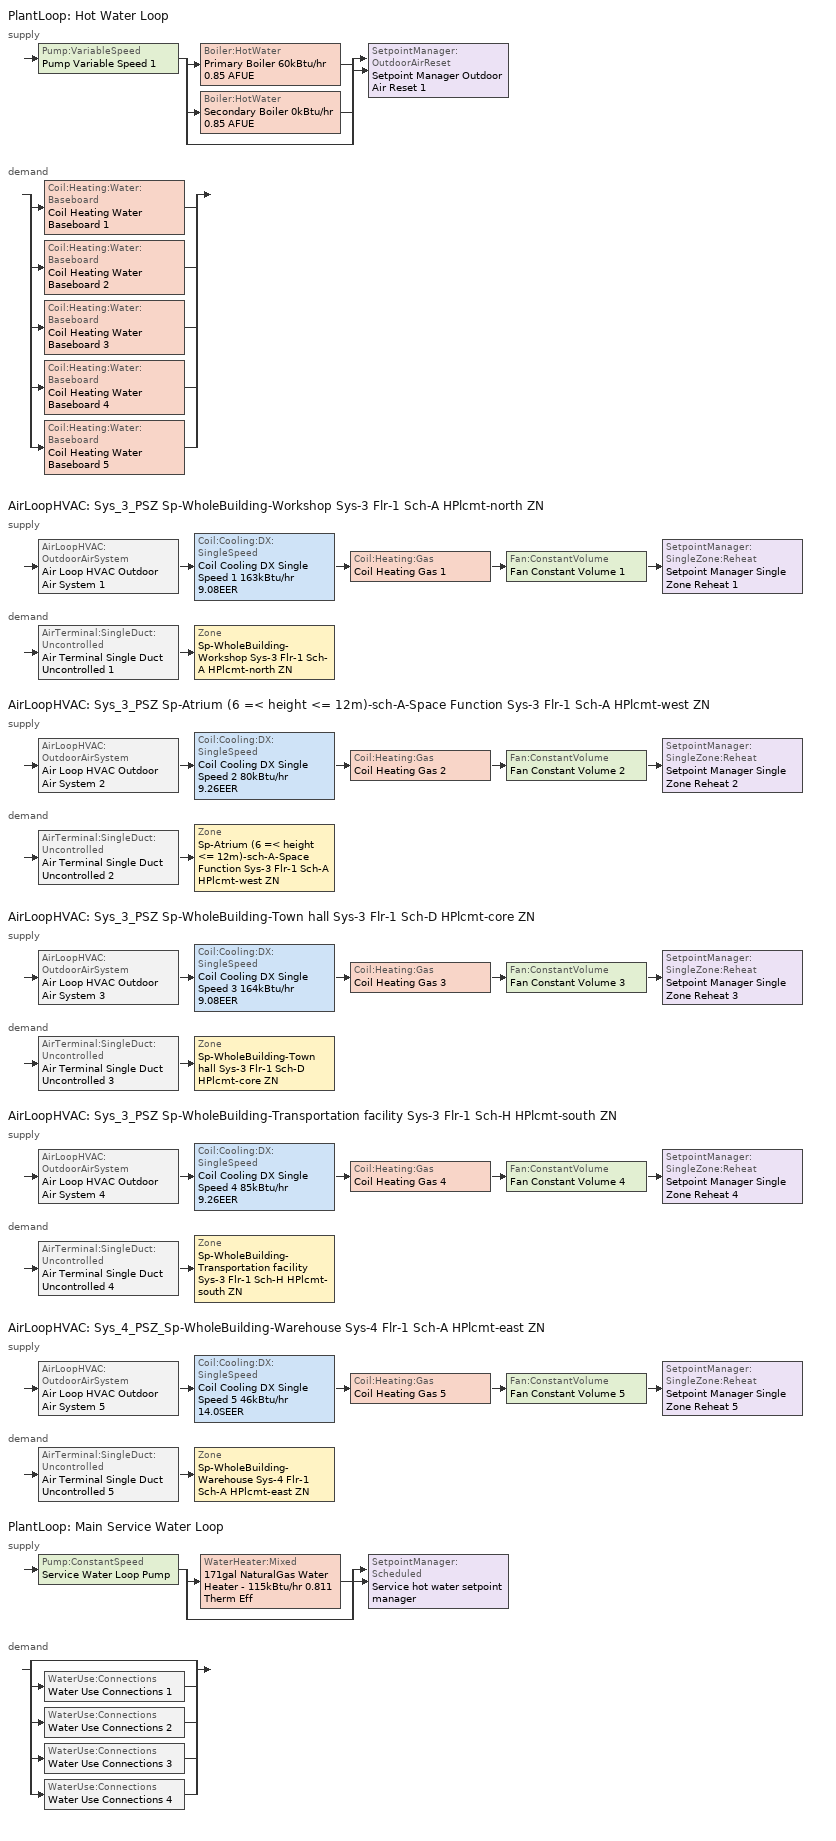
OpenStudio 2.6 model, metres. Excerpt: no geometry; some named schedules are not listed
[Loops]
PlantLoop 'Hot Water Loop'
 supply: Pump:VariableSpeed 'Pump Variable Speed 1' > split
  | Boiler:HotWater 'Primary Boiler 60kBtu/hr 0.85 AFUE'
  | Boiler:HotWater 'Secondary Boiler 0kBtu/hr 0.85 AFUE'
  | bypass
  join > SetpointManager:OutdoorAirReset 'Setpoint Manager Outdoor Air Reset 1'
 demand: split
  | Coil:Heating:Water:Baseboard 'Coil Heating Water Baseboard 1'
  | Coil:Heating:Water:Baseboard 'Coil Heating Water Baseboard 2'
  | Coil:Heating:Water:Baseboard 'Coil Heating Water Baseboard 3'
  | Coil:Heating:Water:Baseboard 'Coil Heating Water Baseboard 4'
  | Coil:Heating:Water:Baseboard 'Coil Heating Water Baseboard 5'
AirLoopHVAC 'Sys_3_PSZ Sp-WholeBuilding-Workshop Sys-3 Flr-1 Sch-A HPlcmt-north ZN'
 supply: AirLoopHVAC:OutdoorAirSystem 'Air Loop HVAC Outdoor Air System 1' > Coil:Cooling:DX:SingleSpeed 'Coil Cooling DX Single Speed 1 163kBtu/hr 9.08EER' > Coil:Heating:Gas 'Coil Heating Gas 1' > Fan:ConstantVolume 'Fan Constant Volume 1' > SetpointManager:SingleZone:Reheat 'Setpoint Manager Single Zone Reheat 1'
 demand: AirTerminal:SingleDuct:Uncontrolled 'Air Terminal Single Duct Uncontrolled 1' > Zone 'Sp-WholeBuilding-Workshop Sys-3 Flr-1 Sch-A HPlcmt-north ZN'
AirLoopHVAC 'Sys_3_PSZ Sp-Atrium (6 =< height <= 12m)-sch-A-Space Function Sys-3 Flr-1 Sch-A HPlcmt-west ZN'
 supply: AirLoopHVAC:OutdoorAirSystem 'Air Loop HVAC Outdoor Air System 2' > Coil:Cooling:DX:SingleSpeed 'Coil Cooling DX Single Speed 2 80kBtu/hr 9.26EER' > Coil:Heating:Gas 'Coil Heating Gas 2' > Fan:ConstantVolume 'Fan Constant Volume 2' > SetpointManager:SingleZone:Reheat 'Setpoint Manager Single Zone Reheat 2'
 demand: AirTerminal:SingleDuct:Uncontrolled 'Air Terminal Single Duct Uncontrolled 2' > Zone 'Sp-Atrium (6 =< height <= 12m)-sch-A-Space Function Sys-3 Flr-1 Sch-A HPlcmt-west ZN'
AirLoopHVAC 'Sys_3_PSZ Sp-WholeBuilding-Town hall Sys-3 Flr-1 Sch-D HPlcmt-core ZN'
 supply: AirLoopHVAC:OutdoorAirSystem 'Air Loop HVAC Outdoor Air System 3' > Coil:Cooling:DX:SingleSpeed 'Coil Cooling DX Single Speed 3 164kBtu/hr 9.08EER' > Coil:Heating:Gas 'Coil Heating Gas 3' > Fan:ConstantVolume 'Fan Constant Volume 3' > SetpointManager:SingleZone:Reheat 'Setpoint Manager Single Zone Reheat 3'
 demand: AirTerminal:SingleDuct:Uncontrolled 'Air Terminal Single Duct Uncontrolled 3' > Zone 'Sp-WholeBuilding-Town hall Sys-3 Flr-1 Sch-D HPlcmt-core ZN'
AirLoopHVAC 'Sys_3_PSZ Sp-WholeBuilding-Transportation facility Sys-3 Flr-1 Sch-H HPlcmt-south ZN'
 supply: AirLoopHVAC:OutdoorAirSystem 'Air Loop HVAC Outdoor Air System 4' > Coil:Cooling:DX:SingleSpeed 'Coil Cooling DX Single Speed 4 85kBtu/hr 9.26EER' > Coil:Heating:Gas 'Coil Heating Gas 4' > Fan:ConstantVolume 'Fan Constant Volume 4' > SetpointManager:SingleZone:Reheat 'Setpoint Manager Single Zone Reheat 4'
 demand: AirTerminal:SingleDuct:Uncontrolled 'Air Terminal Single Duct Uncontrolled 4' > Zone 'Sp-WholeBuilding-Transportation facility Sys-3 Flr-1 Sch-H HPlcmt-south ZN'
AirLoopHVAC 'Sys_4_PSZ_Sp-WholeBuilding-Warehouse Sys-4 Flr-1 Sch-A HPlcmt-east ZN'
 supply: AirLoopHVAC:OutdoorAirSystem 'Air Loop HVAC Outdoor Air System 5' > Coil:Cooling:DX:SingleSpeed 'Coil Cooling DX Single Speed 5 46kBtu/hr 14.0SEER' > Coil:Heating:Gas 'Coil Heating Gas 5' > Fan:ConstantVolume 'Fan Constant Volume 5' > SetpointManager:SingleZone:Reheat 'Setpoint Manager Single Zone Reheat 5'
 demand: AirTerminal:SingleDuct:Uncontrolled 'Air Terminal Single Duct Uncontrolled 5' > Zone 'Sp-WholeBuilding-Warehouse Sys-4 Flr-1 Sch-A HPlcmt-east ZN'
PlantLoop 'Main Service Water Loop'
 supply: Pump:ConstantSpeed 'Service Water Loop Pump' > split
  | WaterHeater:Mixed '171gal NaturalGas Water Heater - 115kBtu/hr 0.811 Therm Eff'
  | bypass
  join > SetpointManager:Scheduled 'Service hot water setpoint manager'
 demand: split
  | bypass
  | WaterUse:Connections 'Water Use Connections 1'
  | WaterUse:Connections 'Water Use Connections 2'
  | WaterUse:Connections 'Water Use Connections 3'
  | WaterUse:Connections 'Water Use Connections 4'
[Sizing:Zone] Zone Cooling Design Supply Air Temperature Input Method=SupplyAirTemperature; Zone Cooling Design Supply Air Temperature {C}=13; Zone Cooling Design Supply Air Temperature Difference {deltaC}=11.11; Zone Heating Design Supply Air Temperature Input Method=SupplyAirTemperature; Zone Heating Design Supply Air Temperature {C}=43; Zone Heating Design Supply Air Temperature Difference {deltaC}=11.11; Zone Cooling Design Supply Air Humidity Ratio {kg-H2O/kg-air}=0.0085; Zone Heating Design Supply Air Humidity Ratio {kg-H2O/kg-air}=0.008; Zone Heating Sizing Factor=1.3; Zone Cooling Sizing Factor=1.1; Cooling Design Air Flow Method=DesignDay; Heating Design Air Flow Method=DesignDay; Account for Dedicated Outdoor Air System=No; Dedicated Outdoor Air System Control Strategy=NeutralSupplyAir; Dedicated Outdoor Air Low Setpoint Temperature for Design {C}=autosize; Dedicated Outdoor Air High Setpoint Temperature for Design {C}=autosize
Sp-WholeBuilding-Workshop Sys-3 Flr-1 Sch-A HPlcmt-north ZN; Sp-Atrium (6 =< height <= 12m)-sch-A-Space Function Sys-3 Flr-1 Sch-A HPlcmt-west ZN; Sp-WholeBuilding-Town hall Sys-3 Flr-1 Sch-D HPlcmt-core ZN; Sp-WholeBuilding-Transportation facility Sys-3 Flr-1 Sch-H HPlcmt-south ZN; Sp-WholeBuilding-Warehouse Sys-4 Flr-1 Sch-A HPlcmt-east ZN
[Zone equipment]
Sp-WholeBuilding-Workshop Sys-3 Flr-1 Sch-A HPlcmt-north ZN: Air Terminal Single Duct Uncontrolled 1, Zone HVAC Baseboard Convective Water 1
Sp-Atrium (6 =< height <= 12m)-sch-A-Space Function Sys-3 Flr-1 Sch-A HPlcmt-west ZN: Air Terminal Single Duct Uncontrolled 2, Zone HVAC Baseboard Convective Water 2
Sp-WholeBuilding-Town hall Sys-3 Flr-1 Sch-D HPlcmt-core ZN: Air Terminal Single Duct Uncontrolled 3, Zone HVAC Baseboard Convective Water 3
Sp-WholeBuilding-Transportation facility Sys-3 Flr-1 Sch-H HPlcmt-south ZN: Air Terminal Single Duct Uncontrolled 4, Zone HVAC Baseboard Convective Water 4
Sp-WholeBuilding-Warehouse Sys-4 Flr-1 Sch-A HPlcmt-east ZN: Air Terminal Single Duct Uncontrolled 5, Zone HVAC Baseboard Convective Water 5
[PlantLoop] Glycol Concentration=0; Plant Loop Volume {m3}=Autocalculate; Load Distribution Scheme=Optimal
Name | Fluid Type | Maximum Loop Temperature {C} | Minimum Loop Temperature {C}
Hot Water Loop | Water
Main Service Water Loop |  | 60 | 10
[Sizing:Plant] Loop Type=Heating; Sizing Option=NonCoincident; Zone Timesteps in Averaging Window=1; Coincident Sizing Factor Mode=None
Name | Design Loop Exit Temperature {C} | Loop Design Temperature Difference {deltaC}
Hot Water Loop | 82 | 16
Main Service Water Loop | 60 | 5
[Pump:VariableSpeed]
Pump Variable Speed 1: Motor Efficiency=0.7; Pump Control Type=Intermittent; Skin Loss Radiative Fraction=0.5; Design Power Sizing Method=PowerPerFlowPerPressure; Design Electric Power per Unit Flow Rate {W/(m3/s)}=348701.1; Design Shaft Power per Unit Flow Rate per Unit Head {W-s/m3-Pa}=1.17463; Design Minimum Flow Rate Fraction=0
[Boiler:HotWater] Fuel Type=NaturalGas; Nominal Thermal Efficiency=0.85; Normalized Boiler Efficiency Curve=BOILER-EFFFPLR-NECB2011; Water Outlet Upper Temperature Limit {C}=99; Boiler Flow Mode=ConstantFlow; Parasitic Electric Load {W}=0; Sizing Factor=1
Name | Nominal Capacity {W}
Primary Boiler 60kBtu/hr 0.85 AFUE | 17477.5
Secondary Boiler 0kBtu/hr 0.85 AFUE | 0.001
[SetpointManager:OutdoorAirReset]
Setpoint Manager Outdoor Air Reset 1: Control Variable=Temperature; Setpoint at Outdoor Low Temperature {C}=82; Outdoor Low Temperature {C}=-16; Setpoint at Outdoor High Temperature {C}=60; Outdoor High Temperature {C}=0
[AirLoopHVAC] Design Supply Air Flow Rate {m3/s}=AutoSize
Name | Availability Schedule
Sys_3_PSZ Sp-WholeBuilding-Workshop Sys-3 Flr-1 Sch-A HPlcmt-north ZN | Sys_3_PSZ Sp-WholeBuilding-Workshop Sys-3 Flr-1 Sch-A HPlcmt-north ZN Occ Sch
Sys_3_PSZ Sp-Atrium (6 =< height <= 12m)-sch-A-Space Function Sys-3 Flr-1 Sch-A HPlcmt-west ZN | Sys_3_PSZ Sp-Atrium (6 =< height <= 12m)-sch-A-Space Function Sys-3 Flr-1 Sch-A HPlcmt-west ZN Occ Sch
Sys_3_PSZ Sp-WholeBuilding-Town hall Sys-3 Flr-1 Sch-D HPlcmt-core ZN | Sys_3_PSZ Sp-WholeBuilding-Town hall Sys-3 Flr-1 Sch-D HPlcmt-core ZN Occ Sch
Sys_3_PSZ Sp-WholeBuilding-Transportation facility Sys-3 Flr-1 Sch-H HPlcmt-south ZN | Sys_3_PSZ Sp-WholeBuilding-Transportation facility Sys-3 Flr-1 Sch-H HPlcmt-south ZN Occ Sch
Sys_4_PSZ_Sp-WholeBuilding-Warehouse Sys-4 Flr-1 Sch-A HPlcmt-east ZN | Sys_4_PSZ_Sp-WholeBuilding-Warehouse Sys-4 Flr-1 Sch-A HPlcmt-east ZN Occ Sch
[Sizing:System] Type of Load to Size On=Sensible; Design Outdoor Air Flow Rate {m3/s}=Autosize; Minimum System Air Flow Ratio=1; Preheat Design Temperature {C}=7; Preheat Design Humidity Ratio {kg-H2O/kg-Air}=0.008; Precool Design Temperature {C}=13; Precool Design Humidity Ratio {kg-H2O/kg-Air}=0.008; Central Cooling Design Supply Air Temperature {C}=13; Central Heating Design Supply Air Temperature {C}=43; Sizing Option=NonCoincident; 100% Outdoor Air in Cooling=No; 100% Outdoor Air in Heating=No; Central Cooling Design Supply Air Humidity Ratio {kg-H2O/kg-Air}=0.0085; Central Heating Design Supply Air Humidity Ratio {kg-H2O/kg-Air}=0.008; Cooling Design Air Flow Method=DesignDay; Cooling Design Air Flow Rate {m3/s}=0; Heating Design Air Flow Method=DesignDay; Heating Design Air Flow Rate {m3/s}=0; System Outdoor Air Method=ZoneSum; Zone Maximum Outdoor Air Fraction=1; Cooling Supply Air Flow Rate Per Floor Area {m3/s-m2}=0.00996765; Cooling Fraction of Autosized Cooling Supply Air Flow Rate=1; Cooling Supply Air Flow Rate Per Unit Cooling Capacity {m3/s-W}=3.94755e-05; Heating Supply Air Flow Rate Per Floor Area {m3/s-m2}=0.00996765; Heating Fraction of Autosized Heating Supply Air Flow Rate=1; Heating Fraction of Autosized Cooling Supply Air Flow Rate=1; Heating Supply Air Flow Rate Per Unit Heating Capacity {m3/s-W}=3.15882e-05; Cooling Design Capacity Method=CoolingDesignCapacity; Cooling Design Capacity {W}=autosize; Cooling Design Capacity Per Floor Area {W/m2}=234.7; Fraction of Autosized Cooling Design Capacity=1; Heating Design Capacity Method=HeatingDesignCapacity; Heating Design Capacity {W}=autosize; Heating Design Capacity Per Floor Area {W/m2}=157; Fraction of Autosized Heating Design Capacity=1; Central Cooling Capacity Control Method=OnOff
Sys_3_PSZ Sp-WholeBuilding-Workshop Sys-3 Flr-1 Sch-A HPlcmt-north ZN; Sys_3_PSZ Sp-Atrium (6 =< height <= 12m)-sch-A-Space Function Sys-3 Flr-1 Sch-A HPlcmt-west ZN; Sys_3_PSZ Sp-WholeBuilding-Town hall Sys-3 Flr-1 Sch-D HPlcmt-core ZN; Sys_3_PSZ Sp-WholeBuilding-Transportation facility Sys-3 Flr-1 Sch-H HPlcmt-south ZN; Sys_4_PSZ_Sp-WholeBuilding-Warehouse Sys-4 Flr-1 Sch-A HPlcmt-east ZN
[Fan:ConstantVolume] Availability Schedule=Always On Discrete; Fan Efficiency=0.39975; Pressure Rise {Pa}=640; Maximum Flow Rate {m3/s}=AutoSize; Motor Efficiency=0.615
Fan Constant Volume 1; Fan Constant Volume 2; Fan Constant Volume 3; Fan Constant Volume 4; Fan Constant Volume 5
[Coil:Heating:Gas] Availability Schedule=Always On Discrete; Nominal Capacity {W}=AutoSize; Parasitic Electric Load {W}=0; Part Load Fraction Correlation Curve=FURNACE-EFFPLR-NECB2011; Parasitic Gas Load {W}=0
Name | Gas Burner Efficiency
Coil Heating Gas 1; Coil Heating Gas 2; Coil Heating Gas 3; Coil Heating Gas 4 | 0.81
Coil Heating Gas 5 | 0.924
[Coil:Cooling:DX:SingleSpeed] Availability Schedule=Always On Discrete; Rated Total Cooling Capacity {W}=autosize; Rated Sensible Heat Ratio=autosize; Rated Air Flow Rate {m3/s}=autosize; Rated Evaporator Fan Power Per Volume Flow Rate {W/(m3/s)}=773.3; Total Cooling Capacity Function of Temperature Curve=DXCOOL-NECB2011-REF-CAPFT; Total Cooling Capacity Function of Flow Fraction Curve=DXCOOL-NECB2011-REF-CAPFFLOW; Energy Input Ratio Function of Temperature Curve=DXCOOL-NECB2011-REF-COOLEIRFT; Energy Input Ratio Function of Flow Fraction Curve=DXCOOL-NECB2011-REF-COOLEIRFFLOW; Part Load Fraction Correlation Curve=DXCOOL-NECB2011-REF-COOLPLFFPLR; Condenser Type=AirCooled; Evaporative Condenser Effectiveness=0; Evaporative Condenser Air Flow Rate {m3/s}=Autosize; Evaporative Condenser Pump Rated Power Consumption {W}=Autosize; Crankcase Heater Capacity {W}=0; Maximum Outdoor Dry-Bulb Temperature for Crankcase Heater Operation {C}=0; Basin Heater Capacity {W/K}=0; Basin Heater Setpoint Temperature {C}=10
Name | Rated COP {W/W}
Coil Cooling DX Single Speed 1 163kBtu/hr 9.08EER | 3.18508
Coil Cooling DX Single Speed 2 80kBtu/hr 9.26EER | 3.18782
Coil Cooling DX Single Speed 3 164kBtu/hr 9.08EER | 3.1859
Coil Cooling DX Single Speed 4 85kBtu/hr 9.26EER | 3.1919
Coil Cooling DX Single Speed 5 46kBtu/hr 14.0SEER | 3.8248
[Controller:OutdoorAir] Minimum Outdoor Air Flow Rate {m3/s}=autosize; Maximum Outdoor Air Flow Rate {m3/s}=Autosize; Economizer Control Action Type=ModulateFlow; Lockout Type=NoLockout; Minimum Limit Type=FixedMinimum; High Humidity Control=No; Heat Recovery Bypass Control Type=BypassWhenWithinEconomizerLimits
Name | Economizer Control Type | Minimum Outdoor Air Schedule | Controller Mechanical Ventilation | Economizer Maximum Limit Dry-Bulb Temperature {C} | Economizer Maximum Limit Enthalpy {J/kg} | Economizer Minimum Limit Dry-Bulb Temperature {C}
Controller Outdoor Air 1 | DifferentialEnthalpy | Sys_3_PSZ Sp-WholeBuilding-Workshop Sys-3 Flr-1 Sch-A HPlcmt-north ZN Occ Sch | Controller Mechanical Ventilation 1
Controller Outdoor Air 2 | DifferentialEnthalpy | Sys_3_PSZ Sp-Atrium (6 =< height <= 12m)-sch-A-Space Function Sys-3 Flr-1 Sch-A HPlcmt-west ZN Occ Sch | Controller Mechanical Ventilation 2
Controller Outdoor Air 3 | DifferentialEnthalpy | Sys_3_PSZ Sp-WholeBuilding-Town hall Sys-3 Flr-1 Sch-D HPlcmt-core ZN Occ Sch | Controller Mechanical Ventilation 3
Controller Outdoor Air 4 | DifferentialEnthalpy | Sys_3_PSZ Sp-WholeBuilding-Transportation facility Sys-3 Flr-1 Sch-H HPlcmt-south ZN Occ Sch | Controller Mechanical Ventilation 4
Controller Outdoor Air 5 | NoEconomizer | Sys_4_PSZ_Sp-WholeBuilding-Warehouse Sys-4 Flr-1 Sch-A HPlcmt-east ZN Occ Sch | Controller Mechanical Ventilation 5 | 28 | 64000 | -100
[Controller:MechanicalVentilation] Availability Schedule=Always On Discrete; System Outdoor Air Method=ZoneSum
Controller Mechanical Ventilation 1; Controller Mechanical Ventilation 2; Controller Mechanical Ventilation 3; Controller Mechanical Ventilation 4; Controller Mechanical Ventilation 5
[AirLoopHVAC:OutdoorAirSystem]
Name | Controller
Air Loop HVAC Outdoor Air System 1 | Controller Outdoor Air 1
Air Loop HVAC Outdoor Air System 2 | Controller Outdoor Air 2
Air Loop HVAC Outdoor Air System 3 | Controller Outdoor Air 3
Air Loop HVAC Outdoor Air System 4 | Controller Outdoor Air 4
Air Loop HVAC Outdoor Air System 5 | Controller Outdoor Air 5
[SetpointManager:SingleZone:Reheat] Minimum Supply Air Temperature {C}=13; Maximum Supply Air Temperature {C}=43
Name | Control Zone
Setpoint Manager Single Zone Reheat 1 | Sp-WholeBuilding-Workshop Sys-3 Flr-1 Sch-A HPlcmt-north ZN
Setpoint Manager Single Zone Reheat 2 | Sp-Atrium (6 =< height <= 12m)-sch-A-Space Function Sys-3 Flr-1 Sch-A HPlcmt-west ZN
Setpoint Manager Single Zone Reheat 3 | Sp-WholeBuilding-Town hall Sys-3 Flr-1 Sch-D HPlcmt-core ZN
Setpoint Manager Single Zone Reheat 4 | Sp-WholeBuilding-Transportation facility Sys-3 Flr-1 Sch-H HPlcmt-south ZN
Setpoint Manager Single Zone Reheat 5 | Sp-WholeBuilding-Warehouse Sys-4 Flr-1 Sch-A HPlcmt-east ZN
[AirTerminal:SingleDuct:Uncontrolled] Availability Schedule=Always On Discrete; Maximum Air Flow Rate {m3/s}=AutoSize
Air Terminal Single Duct Uncontrolled 1; Air Terminal Single Duct Uncontrolled 2; Air Terminal Single Duct Uncontrolled 3; Air Terminal Single Duct Uncontrolled 4; Air Terminal Single Duct Uncontrolled 5
[Coil:Heating:Water:Baseboard] Heating Design Capacity Method=HeatingDesignCapacity; Heating Design Capacity {W}=autosize; Heating Design Capacity Per Floor Area {W/m2}=0; Fraction of Autosized Heating Design Capacity=0.8
Coil Heating Water Baseboard 1; Coil Heating Water Baseboard 2; Coil Heating Water Baseboard 3; Coil Heating Water Baseboard 4; Coil Heating Water Baseboard 5
[ZoneHVAC:Baseboard:Convective:Water] Availability Schedule=Always On Discrete
Name | Heating Coil
Zone HVAC Baseboard Convective Water 1 | Coil Heating Water Baseboard 1
Zone HVAC Baseboard Convective Water 2 | Coil Heating Water Baseboard 2
Zone HVAC Baseboard Convective Water 3 | Coil Heating Water Baseboard 3
Zone HVAC Baseboard Convective Water 4 | Coil Heating Water Baseboard 4
Zone HVAC Baseboard Convective Water 5 | Coil Heating Water Baseboard 5
[SetpointManager:Scheduled]
Service hot water setpoint manager: Control Variable=Temperature; Schedule=Service Water Loop Temp - 140F
[Pump:ConstantSpeed]
Service Water Loop Pump: Rated Flow Rate {m3/s}=autosize; Rated Pump Head {Pa}=6960.41; Rated Power Consumption {W}=autosize; Motor Efficiency=0.7; Fraction of Motor Inefficiencies to Fluid Stream=0; Pump Control Type=Intermittent; Design Power Sizing Method=PowerPerFlowPerPressure; Design Electric Power per Unit Flow Rate {W/(m3/s)}=348701.1; Design Shaft Power per Unit Flow Rate per Unit Head {W-s/m3-Pa}=1.28205
[WaterHeater:Mixed]
171gal NaturalGas Water Heater - 115kBtu/hr 0.811 Therm Eff: Tank Volume {m3}=0.646749; Setpoint Temperature Schedule=Service Water Loop Temp - 140F; Deadband Temperature Difference {deltaC}=2; Maximum Temperature Limit {C}=82.2222; Heater Control Type=Cycle; Heater Maximum Capacity {W}=33792.6; Heater Fuel Type=NaturalGas; Heater Thermal Efficiency=0.810976; Part Load Factor Curve=SWH-EFFFPLR-NECB2011; Off Cycle Parasitic Fuel Consumption Rate {W}=20; Off Cycle Parasitic Fuel Type=NaturalGas; Off Cycle Parasitic Heat Fraction to Tank=0.8; On Cycle Parasitic Fuel Type=NaturalGas; On Cycle Parasitic Heat Fraction to Tank=0; Ambient Temperature Indicator=Schedule; Ambient Temperature Schedule=Water Heater Ambient Temp Schedule - 70F; Off Cycle Loss Coefficient to Ambient Temperature {W/K}=9.5374; On Cycle Loss Coefficient to Ambient Temperature {W/K}=9.5374; Use Side Effectiveness=1; Source Side Effectiveness=1; Use Side Design Flow Rate {m3/s}=autosize; Source Side Design Flow Rate {m3/s}=autosize; Indirect Water Heating Recovery Time {hr}=1.5; Source Side Flow Control Mode=IndirectHeatPrimarySetpoint
[WaterUse:Connections]
Name | Water Use Equipment Name 1
Water Use Connections 1 | Wholebuilding-town hall Service Water Use 0.76gal/min
Water Use Connections 2 | Wholebuilding-transportation facility Service Water Use 0.68gal/min
Water Use Connections 3 | Wholebuilding-warehouse Service Water Use 0.03gal/min
Water Use Connections 4 | Wholebuilding-workshop Service Water Use 0.47gal/min
[WaterUse:Equipment:Definition]
Name | Peak Flow Rate {m3/s} | Target Temperature Schedule | Sensible Fraction Schedule | Latent Fraction Schedule
Wholebuilding-town hall Service Water Use Def 0.76gal/min | 4.78011e-05 | Schedule Ruleset 5 | Schedule Ruleset 3 | Schedule Ruleset 4
Wholebuilding-transportation facility Service Water Use Def 0.68gal/min | 4.31538e-05 | Schedule Ruleset 8 | Schedule Ruleset 6 | Schedule Ruleset 7
Wholebuilding-warehouse Service Water Use Def 0.03gal/min | 1.99171e-06 | Schedule Ruleset 11 | Schedule Ruleset 9 | Schedule Ruleset 10
Wholebuilding-workshop Service Water Use Def 0.47gal/min | 2.98757e-05 | Schedule Ruleset 14 | Schedule Ruleset 12 | Schedule Ruleset 13
[WaterUse:Equipment]
Name | Water Use Equipment Definition | Space | Flow Rate Fraction Schedule
Wholebuilding-town hall Service Water Use 0.76gal/min | Wholebuilding-town hall Service Water Use Def 0.76gal/min | WholeBuilding-Town hall | NECB-D-Service Water Heating
Wholebuilding-transportation facility Service Water Use 0.68gal/min | Wholebuilding-transportation facility Service Water Use Def 0.68gal/min | WholeBuilding-Transportation facility | NECB-H-Service Water Heating
Wholebuilding-warehouse Service Water Use 0.03gal/min | Wholebuilding-warehouse Service Water Use Def 0.03gal/min | WholeBuilding-Warehouse | NECB-A-Service Water Heating
Wholebuilding-workshop Service Water Use 0.47gal/min | Wholebuilding-workshop Service Water Use Def 0.47gal/min | WholeBuilding-Workshop | NECB-A-Service Water Heating
[Schedule:Ruleset]
Name | Default Day Schedule | Summer Design Day Schedule | Winter Design Day Schedule
Service Water Loop Temp - 140F | Service Water Loop Temp - 140F Default
Water Heater Ambient Temp Schedule - 70F | Water Heater Ambient Temp Schedule - 70F Default
Schedule Ruleset 3 | Schedule Day 5
Schedule Ruleset 4 | Schedule Day 6
Schedule Ruleset 5 | Schedule Day 7
NECB-D-Service Water Heating | NECB-D-Service Water Heating Default
Schedule Ruleset 6 | Schedule Day 8
Schedule Ruleset 7 | Schedule Day 9
Schedule Ruleset 8 | Schedule Day 10
NECB-H-Service Water Heating | NECB-H-Service Water Heating Default
Schedule Ruleset 9 | Schedule Day 11
Schedule Ruleset 10 | Schedule Day 12
Schedule Ruleset 11 | Schedule Day 13
NECB-A-Service Water Heating | NECB-A-Service Water Heating Default
Schedule Ruleset 12 | Schedule Day 14
Schedule Ruleset 13 | Schedule Day 15
Schedule Ruleset 14 | Schedule Day 16
Sys_3_PSZ Sp-Atrium (6 =< height <= 12m)-sch-A-Space Function Sys-3 Flr-1 Sch-A HPlcmt-west ZN Occ Sch | Sys_3_PSZ Sp-Atrium (6 =< height <= 12m)-sch-A-Space Function Sys-3 Flr-1 Sch-A HPlcmt-west ZN Occ Sch Default | Sys_3_PSZ Sp-Atrium (6 =< height <= 12m)-sch-A-Space Function Sys-3 Flr-1 Sch-A HPlcmt-west ZN Occ Sch Summer Design Day | Sys_3_PSZ Sp-Atrium (6 =< height <= 12m)-sch-A-Space Function Sys-3 Flr-1 Sch-A HPlcmt-west ZN Occ Sch Winter Design Day
Sys_3_PSZ Sp-WholeBuilding-Town hall Sys-3 Flr-1 Sch-D HPlcmt-core ZN Occ Sch | Sys_3_PSZ Sp-WholeBuilding-Town hall Sys-3 Flr-1 Sch-D HPlcmt-core ZN Occ Sch Default | Sys_3_PSZ Sp-WholeBuilding-Town hall Sys-3 Flr-1 Sch-D HPlcmt-core ZN Occ Sch Summer Design Day | Sys_3_PSZ Sp-WholeBuilding-Town hall Sys-3 Flr-1 Sch-D HPlcmt-core ZN Occ Sch Winter Design Day
Sys_3_PSZ Sp-WholeBuilding-Transportation facility Sys-3 Flr-1 Sch-H HPlcmt-south ZN Occ Sch | Sys_3_PSZ Sp-WholeBuilding-Transportation facility Sys-3 Flr-1 Sch-H HPlcmt-south ZN Occ Sch Default | Sys_3_PSZ Sp-WholeBuilding-Transportation facility Sys-3 Flr-1 Sch-H HPlcmt-south ZN Occ Sch Summer Design Day | Sys_3_PSZ Sp-WholeBuilding-Transportation facility Sys-3 Flr-1 Sch-H HPlcmt-south ZN Occ Sch Winter Design Day
Sys_3_PSZ Sp-WholeBuilding-Workshop Sys-3 Flr-1 Sch-A HPlcmt-north ZN Occ Sch | Sys_3_PSZ Sp-WholeBuilding-Workshop Sys-3 Flr-1 Sch-A HPlcmt-north ZN Occ Sch Default | Sys_3_PSZ Sp-WholeBuilding-Workshop Sys-3 Flr-1 Sch-A HPlcmt-north ZN Occ Sch Summer Design Day | Sys_3_PSZ Sp-WholeBuilding-Workshop Sys-3 Flr-1 Sch-A HPlcmt-north ZN Occ Sch Winter Design Day
Sys_4_PSZ_Sp-WholeBuilding-Warehouse Sys-4 Flr-1 Sch-A HPlcmt-east ZN Occ Sch | Sys_4_PSZ_Sp-WholeBuilding-Warehouse Sys-4 Flr-1 Sch-A HPlcmt-east ZN Occ Sch Default | Sys_4_PSZ_Sp-WholeBuilding-Warehouse Sys-4 Flr-1 Sch-A HPlcmt-east ZN Occ Sch Summer Design Day | Sys_4_PSZ_Sp-WholeBuilding-Warehouse Sys-4 Flr-1 Sch-A HPlcmt-east ZN Occ Sch Winter Design Day
[Schedule:Day]
Service Water Loop Temp - 140F Default; Schedule Day 7; Schedule Day 10; Schedule Day 13; Schedule Day 16: 24, 0, 60
Water Heater Ambient Temp Schedule - 70F Default: 24, 0, 21.1111
Schedule Day 5; Schedule Day 8; Schedule Day 11; Schedule Day 14: 24, 0, 0.2
Schedule Day 6; NECB-D-Service Water Heating Sat Day; NECB-D-Service Water Heating Sun|Hol Day; Schedule Day 9; Schedule Day 12; NECB-A-Service Water Heating Sat Day; NECB-A-Service Water Heating Sun|Hol Day; Schedule Day 15: 24, 0, 0.05
NECB-D-Service Water Heating Default; NECB-D-Service Water Heating Default|Wkdy Day: 8, 0, 0.05, 10, 0, 0.5, 16, 0, 0.9, 17, 0, 0.7, 18, 0, 0.3, 21, 0, 0.5, 22, 0, 0.3, 24, 0, 0.05
NECB-H-Service Water Heating Default; NECB-H-Service Water Heating Default|Wkdy Day; NECB-H-Service Water Heating Sat Day; NECB-H-Service Water Heating Sun|Hol Day: 24, 0, 0.9
NECB-A-Service Water Heating Default; NECB-A-Service Water Heating Default|Wkdy Day: 7, 0, 0.05, 8, 0, 0.1, 10, 0, 0.5, 16, 0, 0.9, 17, 0, 0.7, 18, 0, 0.5, 19, 0, 0.3, 22, 0, 0.2, 24, 0, 0.05
Sys_3_PSZ Sp-Atrium (6 =< height <= 12m)-sch-A-Space Function Sys-3 Flr-1 Sch-A HPlcmt-west ZN Occ Sch Default; Sys_3_PSZ Sp-Atrium (6 =< height <= 12m)-sch-A-Space Function Sys-3 Flr-1 Sch-A HPlcmt-west ZN Occ Sch Winter Design Day; Sys_3_PSZ Sp-Atrium (6 =< height <= 12m)-sch-A-Space Function Sys-3 Flr-1 Sch-A HPlcmt-west ZN Occ Sch Summer Design Day; Sys_3_PSZ Sp-WholeBuilding-Town hall Sys-3 Flr-1 Sch-D HPlcmt-core ZN Occ Sch Default; Sys_3_PSZ Sp-WholeBuilding-Town hall Sys-3 Flr-1 Sch-D HPlcmt-core ZN Occ Sch Winter Design Day; Sys_3_PSZ Sp-WholeBuilding-Town hall Sys-3 Flr-1 Sch-D HPlcmt-core ZN Occ Sch Summer Design Day; Sys_3_PSZ Sp-WholeBuilding-Transportation facility Sys-3 Flr-1 Sch-H HPlcmt-south ZN Occ Sch Default; Sys_3_PSZ Sp-WholeBuilding-Transportation facility Sys-3 Flr-1 Sch-H HPlcmt-south ZN Occ Sch Winter Design Day; Sys_3_PSZ Sp-WholeBuilding-Transportation facility Sys-3 Flr-1 Sch-H HPlcmt-south ZN Occ Sch Summer Design Day; Sys_3_PSZ Sp-WholeBuilding-Transportation facility Sys-3 Flr-1 Sch-H HPlcmt-south ZN Occ Sch Monday; Sys_3_PSZ Sp-WholeBuilding-Transportation facility Sys-3 Flr-1 Sch-H HPlcmt-south ZN Occ Sch Tuesday; Sys_3_PSZ Sp-WholeBuilding-Transportation facility Sys-3 Flr-1 Sch-H HPlcmt-south ZN Occ Sch Wednesday; Sys_3_PSZ Sp-WholeBuilding-Transportation facility Sys-3 Flr-1 Sch-H HPlcmt-south ZN Occ Sch Thursday; Sys_3_PSZ Sp-WholeBuilding-Transportation facility Sys-3 Flr-1 Sch-H HPlcmt-south ZN Occ Sch Friday; Sys_3_PSZ Sp-WholeBuilding-Transportation facility Sys-3 Flr-1 Sch-H HPlcmt-south ZN Occ Sch Saturday; Sys_3_PSZ Sp-WholeBuilding-Transportation facility Sys-3 Flr-1 Sch-H HPlcmt-south ZN Occ Sch Sunday; Sys_3_PSZ Sp-WholeBuilding-Workshop Sys-3 Flr-1 Sch-A HPlcmt-north ZN Occ Sch Default; Sys_3_PSZ Sp-WholeBuilding-Workshop Sys-3 Flr-1 Sch-A HPlcmt-north ZN Occ Sch Winter Design Day; Sys_3_PSZ Sp-WholeBuilding-Workshop Sys-3 Flr-1 Sch-A HPlcmt-north ZN Occ Sch Summer Design Day; Sys_4_PSZ_Sp-WholeBuilding-Warehouse Sys-4 Flr-1 Sch-A HPlcmt-east ZN Occ Sch Default; Sys_4_PSZ_Sp-WholeBuilding-Warehouse Sys-4 Flr-1 Sch-A HPlcmt-east ZN Occ Sch Winter Design Day; Sys_4_PSZ_Sp-WholeBuilding-Warehouse Sys-4 Flr-1 Sch-A HPlcmt-east ZN Occ Sch Summer Design Day: 24, 0, 1
Sys_3_PSZ Sp-Atrium (6 =< height <= 12m)-sch-A-Space Function Sys-3 Flr-1 Sch-A HPlcmt-west ZN Occ Sch Monday; Sys_3_PSZ Sp-Atrium (6 =< height <= 12m)-sch-A-Space Function Sys-3 Flr-1 Sch-A HPlcmt-west ZN Occ Sch Tuesday; Sys_3_PSZ Sp-Atrium (6 =< height <= 12m)-sch-A-Space Function Sys-3 Flr-1 Sch-A HPlcmt-west ZN Occ Sch Wednesday; Sys_3_PSZ Sp-Atrium (6 =< height <= 12m)-sch-A-Space Function Sys-3 Flr-1 Sch-A HPlcmt-west ZN Occ Sch Thursday; Sys_3_PSZ Sp-Atrium (6 =< height <= 12m)-sch-A-Space Function Sys-3 Flr-1 Sch-A HPlcmt-west ZN Occ Sch Friday; Sys_3_PSZ Sp-WholeBuilding-Workshop Sys-3 Flr-1 Sch-A HPlcmt-north ZN Occ Sch Monday; Sys_3_PSZ Sp-WholeBuilding-Workshop Sys-3 Flr-1 Sch-A HPlcmt-north ZN Occ Sch Tuesday; Sys_3_PSZ Sp-WholeBuilding-Workshop Sys-3 Flr-1 Sch-A HPlcmt-north ZN Occ Sch Wednesday; Sys_3_PSZ Sp-WholeBuilding-Workshop Sys-3 Flr-1 Sch-A HPlcmt-north ZN Occ Sch Thursday; Sys_3_PSZ Sp-WholeBuilding-Workshop Sys-3 Flr-1 Sch-A HPlcmt-north ZN Occ Sch Friday; Sys_4_PSZ_Sp-WholeBuilding-Warehouse Sys-4 Flr-1 Sch-A HPlcmt-east ZN Occ Sch Monday; Sys_4_PSZ_Sp-WholeBuilding-Warehouse Sys-4 Flr-1 Sch-A HPlcmt-east ZN Occ Sch Tuesday; Sys_4_PSZ_Sp-WholeBuilding-Warehouse Sys-4 Flr-1 Sch-A HPlcmt-east ZN Occ Sch Wednesday; Sys_4_PSZ_Sp-WholeBuilding-Warehouse Sys-4 Flr-1 Sch-A HPlcmt-east ZN Occ Sch Thursday; Sys_4_PSZ_Sp-WholeBuilding-Warehouse Sys-4 Flr-1 Sch-A HPlcmt-east ZN Occ Sch Friday: 8, 0, 0, 19, 0, 1, 24, 0, 0
Sys_3_PSZ Sp-Atrium (6 =< height <= 12m)-sch-A-Space Function Sys-3 Flr-1 Sch-A HPlcmt-west ZN Occ Sch Saturday; Sys_3_PSZ Sp-Atrium (6 =< height <= 12m)-sch-A-Space Function Sys-3 Flr-1 Sch-A HPlcmt-west ZN Occ Sch Sunday; Sys_3_PSZ Sp-WholeBuilding-Town hall Sys-3 Flr-1 Sch-D HPlcmt-core ZN Occ Sch Saturday; Sys_3_PSZ Sp-WholeBuilding-Town hall Sys-3 Flr-1 Sch-D HPlcmt-core ZN Occ Sch Sunday; Sys_3_PSZ Sp-WholeBuilding-Workshop Sys-3 Flr-1 Sch-A HPlcmt-north ZN Occ Sch Saturday; Sys_3_PSZ Sp-WholeBuilding-Workshop Sys-3 Flr-1 Sch-A HPlcmt-north ZN Occ Sch Sunday; Sys_4_PSZ_Sp-WholeBuilding-Warehouse Sys-4 Flr-1 Sch-A HPlcmt-east ZN Occ Sch Saturday; Sys_4_PSZ_Sp-WholeBuilding-Warehouse Sys-4 Flr-1 Sch-A HPlcmt-east ZN Occ Sch Sunday: 24, 0, 0
Sys_3_PSZ Sp-WholeBuilding-Town hall Sys-3 Flr-1 Sch-D HPlcmt-core ZN Occ Sch Monday; Sys_3_PSZ Sp-WholeBuilding-Town hall Sys-3 Flr-1 Sch-D HPlcmt-core ZN Occ Sch Tuesday; Sys_3_PSZ Sp-WholeBuilding-Town hall Sys-3 Flr-1 Sch-D HPlcmt-core ZN Occ Sch Wednesday; Sys_3_PSZ Sp-WholeBuilding-Town hall Sys-3 Flr-1 Sch-D HPlcmt-core ZN Occ Sch Thursday; Sys_3_PSZ Sp-WholeBuilding-Town hall Sys-3 Flr-1 Sch-D HPlcmt-core ZN Occ Sch Friday: 9, 0, 0, 18, 0, 1, 19, 0, 0, 22, 0, 1, 24, 0, 0
[Schedule:Rule] Date Specification Type=DateRange; Start Month=1; Start Day=1; End Month=12
Name | Schedule Ruleset | Rule Order | Day Schedule | Apply Monday | Apply Tuesday | Apply Wednesday | Apply Thursday | Apply Friday | End Day | Apply Saturday | Apply Sunday
Schedule Rule 50 | NECB-D-Service Water Heating | 2 | NECB-D-Service Water Heating Default|Wkdy Day | Yes | Yes | Yes | Yes | Yes | 31
Schedule Rule 51 | NECB-D-Service Water Heating | 1 | NECB-D-Service Water Heating Sat Day |  |  |  |  |  | 31 | Yes
Schedule Rule 52 | NECB-D-Service Water Heating | 0 | NECB-D-Service Water Heating Sun|Hol Day |  |  |  |  |  | 31 |  | Yes
Schedule Rule 53 | NECB-H-Service Water Heating | 2 | NECB-H-Service Water Heating Default|Wkdy Day | Yes | Yes | Yes | Yes | Yes | 31
Schedule Rule 54 | NECB-H-Service Water Heating | 1 | NECB-H-Service Water Heating Sat Day |  |  |  |  |  | 31 | Yes
Schedule Rule 55 | NECB-H-Service Water Heating | 0 | NECB-H-Service Water Heating Sun|Hol Day |  |  |  |  |  | 31 |  | Yes
Schedule Rule 56 | NECB-A-Service Water Heating | 2 | NECB-A-Service Water Heating Default|Wkdy Day | Yes | Yes | Yes | Yes | Yes | 31
Schedule Rule 57 | NECB-A-Service Water Heating | 1 | NECB-A-Service Water Heating Sat Day |  |  |  |  |  | 31 | Yes
Schedule Rule 58 | NECB-A-Service Water Heating | 0 | NECB-A-Service Water Heating Sun|Hol Day |  |  |  |  |  | 31 |  | Yes
Sys_3_PSZ Sp-Atrium (6 =< height <= 12m)-sch-A-Space Function Sys-3 Flr-1 Sch-A HPlcmt-west ZN Occ Sch Monday Rule | Sys_3_PSZ Sp-Atrium (6 =< height <= 12m)-sch-A-Space Function Sys-3 Flr-1 Sch-A HPlcmt-west ZN Occ Sch | 6 | Sys_3_PSZ Sp-Atrium (6 =< height <= 12m)-sch-A-Space Function Sys-3 Flr-1 Sch-A HPlcmt-west ZN Occ Sch Monday | Yes |  |  |  |  | 25
Sys_3_PSZ Sp-Atrium (6 =< height <= 12m)-sch-A-Space Function Sys-3 Flr-1 Sch-A HPlcmt-west ZN Occ Sch Tuesday Rule | Sys_3_PSZ Sp-Atrium (6 =< height <= 12m)-sch-A-Space Function Sys-3 Flr-1 Sch-A HPlcmt-west ZN Occ Sch | 5 | Sys_3_PSZ Sp-Atrium (6 =< height <= 12m)-sch-A-Space Function Sys-3 Flr-1 Sch-A HPlcmt-west ZN Occ Sch Tuesday |  | Yes |  |  |  | 26
Sys_3_PSZ Sp-Atrium (6 =< height <= 12m)-sch-A-Space Function Sys-3 Flr-1 Sch-A HPlcmt-west ZN Occ Sch Wednesday Rule | Sys_3_PSZ Sp-Atrium (6 =< height <= 12m)-sch-A-Space Function Sys-3 Flr-1 Sch-A HPlcmt-west ZN Occ Sch | 4 | Sys_3_PSZ Sp-Atrium (6 =< height <= 12m)-sch-A-Space Function Sys-3 Flr-1 Sch-A HPlcmt-west ZN Occ Sch Wednesday |  |  | Yes |  |  | 27
Sys_3_PSZ Sp-Atrium (6 =< height <= 12m)-sch-A-Space Function Sys-3 Flr-1 Sch-A HPlcmt-west ZN Occ Sch Thursday Rule | Sys_3_PSZ Sp-Atrium (6 =< height <= 12m)-sch-A-Space Function Sys-3 Flr-1 Sch-A HPlcmt-west ZN Occ Sch | 3 | Sys_3_PSZ Sp-Atrium (6 =< height <= 12m)-sch-A-Space Function Sys-3 Flr-1 Sch-A HPlcmt-west ZN Occ Sch Thursday |  |  |  | Yes |  | 28
Sys_3_PSZ Sp-Atrium (6 =< height <= 12m)-sch-A-Space Function Sys-3 Flr-1 Sch-A HPlcmt-west ZN Occ Sch Friday Rule | Sys_3_PSZ Sp-Atrium (6 =< height <= 12m)-sch-A-Space Function Sys-3 Flr-1 Sch-A HPlcmt-west ZN Occ Sch | 2 | Sys_3_PSZ Sp-Atrium (6 =< height <= 12m)-sch-A-Space Function Sys-3 Flr-1 Sch-A HPlcmt-west ZN Occ Sch Friday |  |  |  |  | Yes | 29
Sys_3_PSZ Sp-Atrium (6 =< height <= 12m)-sch-A-Space Function Sys-3 Flr-1 Sch-A HPlcmt-west ZN Occ Sch Saturday Rule | Sys_3_PSZ Sp-Atrium (6 =< height <= 12m)-sch-A-Space Function Sys-3 Flr-1 Sch-A HPlcmt-west ZN Occ Sch | 1 | Sys_3_PSZ Sp-Atrium (6 =< height <= 12m)-sch-A-Space Function Sys-3 Flr-1 Sch-A HPlcmt-west ZN Occ Sch Saturday |  |  |  |  |  | 30 | Yes
Sys_3_PSZ Sp-Atrium (6 =< height <= 12m)-sch-A-Space Function Sys-3 Flr-1 Sch-A HPlcmt-west ZN Occ Sch Sunday Rule | Sys_3_PSZ Sp-Atrium (6 =< height <= 12m)-sch-A-Space Function Sys-3 Flr-1 Sch-A HPlcmt-west ZN Occ Sch | 0 | Sys_3_PSZ Sp-Atrium (6 =< height <= 12m)-sch-A-Space Function Sys-3 Flr-1 Sch-A HPlcmt-west ZN Occ Sch Sunday |  |  |  |  |  | 31 |  | Yes
Sys_3_PSZ Sp-WholeBuilding-Town hall Sys-3 Flr-1 Sch-D HPlcmt-core ZN Occ Sch Monday Rule | Sys_3_PSZ Sp-WholeBuilding-Town hall Sys-3 Flr-1 Sch-D HPlcmt-core ZN Occ Sch | 6 | Sys_3_PSZ Sp-WholeBuilding-Town hall Sys-3 Flr-1 Sch-D HPlcmt-core ZN Occ Sch Monday | Yes |  |  |  |  | 25
Sys_3_PSZ Sp-WholeBuilding-Town hall Sys-3 Flr-1 Sch-D HPlcmt-core ZN Occ Sch Tuesday Rule | Sys_3_PSZ Sp-WholeBuilding-Town hall Sys-3 Flr-1 Sch-D HPlcmt-core ZN Occ Sch | 5 | Sys_3_PSZ Sp-WholeBuilding-Town hall Sys-3 Flr-1 Sch-D HPlcmt-core ZN Occ Sch Tuesday |  | Yes |  |  |  | 26
Sys_3_PSZ Sp-WholeBuilding-Town hall Sys-3 Flr-1 Sch-D HPlcmt-core ZN Occ Sch Wednesday Rule | Sys_3_PSZ Sp-WholeBuilding-Town hall Sys-3 Flr-1 Sch-D HPlcmt-core ZN Occ Sch | 4 | Sys_3_PSZ Sp-WholeBuilding-Town hall Sys-3 Flr-1 Sch-D HPlcmt-core ZN Occ Sch Wednesday |  |  | Yes |  |  | 27
Sys_3_PSZ Sp-WholeBuilding-Town hall Sys-3 Flr-1 Sch-D HPlcmt-core ZN Occ Sch Thursday Rule | Sys_3_PSZ Sp-WholeBuilding-Town hall Sys-3 Flr-1 Sch-D HPlcmt-core ZN Occ Sch | 3 | Sys_3_PSZ Sp-WholeBuilding-Town hall Sys-3 Flr-1 Sch-D HPlcmt-core ZN Occ Sch Thursday |  |  |  | Yes |  | 28
Sys_3_PSZ Sp-WholeBuilding-Town hall Sys-3 Flr-1 Sch-D HPlcmt-core ZN Occ Sch Friday Rule | Sys_3_PSZ Sp-WholeBuilding-Town hall Sys-3 Flr-1 Sch-D HPlcmt-core ZN Occ Sch | 2 | Sys_3_PSZ Sp-WholeBuilding-Town hall Sys-3 Flr-1 Sch-D HPlcmt-core ZN Occ Sch Friday |  |  |  |  | Yes | 29
Sys_3_PSZ Sp-WholeBuilding-Town hall Sys-3 Flr-1 Sch-D HPlcmt-core ZN Occ Sch Saturday Rule | Sys_3_PSZ Sp-WholeBuilding-Town hall Sys-3 Flr-1 Sch-D HPlcmt-core ZN Occ Sch | 1 | Sys_3_PSZ Sp-WholeBuilding-Town hall Sys-3 Flr-1 Sch-D HPlcmt-core ZN Occ Sch Saturday |  |  |  |  |  | 30 | Yes
Sys_3_PSZ Sp-WholeBuilding-Town hall Sys-3 Flr-1 Sch-D HPlcmt-core ZN Occ Sch Sunday Rule | Sys_3_PSZ Sp-WholeBuilding-Town hall Sys-3 Flr-1 Sch-D HPlcmt-core ZN Occ Sch | 0 | Sys_3_PSZ Sp-WholeBuilding-Town hall Sys-3 Flr-1 Sch-D HPlcmt-core ZN Occ Sch Sunday |  |  |  |  |  | 31 |  | Yes
Sys_3_PSZ Sp-WholeBuilding-Transportation facility Sys-3 Flr-1 Sch-H HPlcmt-south ZN Occ Sch Monday Rule | Sys_3_PSZ Sp-WholeBuilding-Transportation facility Sys-3 Flr-1 Sch-H HPlcmt-south ZN Occ Sch | 6 | Sys_3_PSZ Sp-WholeBuilding-Transportation facility Sys-3 Flr-1 Sch-H HPlcmt-south ZN Occ Sch Monday | Yes |  |  |  |  | 25
Sys_3_PSZ Sp-WholeBuilding-Transportation facility Sys-3 Flr-1 Sch-H HPlcmt-south ZN Occ Sch Tuesday Rule | Sys_3_PSZ Sp-WholeBuilding-Transportation facility Sys-3 Flr-1 Sch-H HPlcmt-south ZN Occ Sch | 5 | Sys_3_PSZ Sp-WholeBuilding-Transportation facility Sys-3 Flr-1 Sch-H HPlcmt-south ZN Occ Sch Tuesday |  | Yes |  |  |  | 26
Sys_3_PSZ Sp-WholeBuilding-Transportation facility Sys-3 Flr-1 Sch-H HPlcmt-south ZN Occ Sch Wednesday Rule | Sys_3_PSZ Sp-WholeBuilding-Transportation facility Sys-3 Flr-1 Sch-H HPlcmt-south ZN Occ Sch | 4 | Sys_3_PSZ Sp-WholeBuilding-Transportation facility Sys-3 Flr-1 Sch-H HPlcmt-south ZN Occ Sch Wednesday |  |  | Yes |  |  | 27
Sys_3_PSZ Sp-WholeBuilding-Transportation facility Sys-3 Flr-1 Sch-H HPlcmt-south ZN Occ Sch Thursday Rule | Sys_3_PSZ Sp-WholeBuilding-Transportation facility Sys-3 Flr-1 Sch-H HPlcmt-south ZN Occ Sch | 3 | Sys_3_PSZ Sp-WholeBuilding-Transportation facility Sys-3 Flr-1 Sch-H HPlcmt-south ZN Occ Sch Thursday |  |  |  | Yes |  | 28
Sys_3_PSZ Sp-WholeBuilding-Transportation facility Sys-3 Flr-1 Sch-H HPlcmt-south ZN Occ Sch Friday Rule | Sys_3_PSZ Sp-WholeBuilding-Transportation facility Sys-3 Flr-1 Sch-H HPlcmt-south ZN Occ Sch | 2 | Sys_3_PSZ Sp-WholeBuilding-Transportation facility Sys-3 Flr-1 Sch-H HPlcmt-south ZN Occ Sch Friday |  |  |  |  | Yes | 29
Sys_3_PSZ Sp-WholeBuilding-Transportation facility Sys-3 Flr-1 Sch-H HPlcmt-south ZN Occ Sch Saturday Rule | Sys_3_PSZ Sp-WholeBuilding-Transportation facility Sys-3 Flr-1 Sch-H HPlcmt-south ZN Occ Sch | 1 | Sys_3_PSZ Sp-WholeBuilding-Transportation facility Sys-3 Flr-1 Sch-H HPlcmt-south ZN Occ Sch Saturday |  |  |  |  |  | 30 | Yes
Sys_3_PSZ Sp-WholeBuilding-Transportation facility Sys-3 Flr-1 Sch-H HPlcmt-south ZN Occ Sch Sunday Rule | Sys_3_PSZ Sp-WholeBuilding-Transportation facility Sys-3 Flr-1 Sch-H HPlcmt-south ZN Occ Sch | 0 | Sys_3_PSZ Sp-WholeBuilding-Transportation facility Sys-3 Flr-1 Sch-H HPlcmt-south ZN Occ Sch Sunday |  |  |  |  |  | 31 |  | Yes
Sys_3_PSZ Sp-WholeBuilding-Workshop Sys-3 Flr-1 Sch-A HPlcmt-north ZN Occ Sch Monday Rule | Sys_3_PSZ Sp-WholeBuilding-Workshop Sys-3 Flr-1 Sch-A HPlcmt-north ZN Occ Sch | 6 | Sys_3_PSZ Sp-WholeBuilding-Workshop Sys-3 Flr-1 Sch-A HPlcmt-north ZN Occ Sch Monday | Yes |  |  |  |  | 25
Sys_3_PSZ Sp-WholeBuilding-Workshop Sys-3 Flr-1 Sch-A HPlcmt-north ZN Occ Sch Tuesday Rule | Sys_3_PSZ Sp-WholeBuilding-Workshop Sys-3 Flr-1 Sch-A HPlcmt-north ZN Occ Sch | 5 | Sys_3_PSZ Sp-WholeBuilding-Workshop Sys-3 Flr-1 Sch-A HPlcmt-north ZN Occ Sch Tuesday |  | Yes |  |  |  | 26
Sys_3_PSZ Sp-WholeBuilding-Workshop Sys-3 Flr-1 Sch-A HPlcmt-north ZN Occ Sch Wednesday Rule | Sys_3_PSZ Sp-WholeBuilding-Workshop Sys-3 Flr-1 Sch-A HPlcmt-north ZN Occ Sch | 4 | Sys_3_PSZ Sp-WholeBuilding-Workshop Sys-3 Flr-1 Sch-A HPlcmt-north ZN Occ Sch Wednesday |  |  | Yes |  |  | 27
Sys_3_PSZ Sp-WholeBuilding-Workshop Sys-3 Flr-1 Sch-A HPlcmt-north ZN Occ Sch Thursday Rule | Sys_3_PSZ Sp-WholeBuilding-Workshop Sys-3 Flr-1 Sch-A HPlcmt-north ZN Occ Sch | 3 | Sys_3_PSZ Sp-WholeBuilding-Workshop Sys-3 Flr-1 Sch-A HPlcmt-north ZN Occ Sch Thursday |  |  |  | Yes |  | 28
Sys_3_PSZ Sp-WholeBuilding-Workshop Sys-3 Flr-1 Sch-A HPlcmt-north ZN Occ Sch Friday Rule | Sys_3_PSZ Sp-WholeBuilding-Workshop Sys-3 Flr-1 Sch-A HPlcmt-north ZN Occ Sch | 2 | Sys_3_PSZ Sp-WholeBuilding-Workshop Sys-3 Flr-1 Sch-A HPlcmt-north ZN Occ Sch Friday |  |  |  |  | Yes | 29
Sys_3_PSZ Sp-WholeBuilding-Workshop Sys-3 Flr-1 Sch-A HPlcmt-north ZN Occ Sch Saturday Rule | Sys_3_PSZ Sp-WholeBuilding-Workshop Sys-3 Flr-1 Sch-A HPlcmt-north ZN Occ Sch | 1 | Sys_3_PSZ Sp-WholeBuilding-Workshop Sys-3 Flr-1 Sch-A HPlcmt-north ZN Occ Sch Saturday |  |  |  |  |  | 30 | Yes
Sys_3_PSZ Sp-WholeBuilding-Workshop Sys-3 Flr-1 Sch-A HPlcmt-north ZN Occ Sch Sunday Rule | Sys_3_PSZ Sp-WholeBuilding-Workshop Sys-3 Flr-1 Sch-A HPlcmt-north ZN Occ Sch | 0 | Sys_3_PSZ Sp-WholeBuilding-Workshop Sys-3 Flr-1 Sch-A HPlcmt-north ZN Occ Sch Sunday |  |  |  |  |  | 31 |  | Yes
Sys_4_PSZ_Sp-WholeBuilding-Warehouse Sys-4 Flr-1 Sch-A HPlcmt-east ZN Occ Sch Monday Rule | Sys_4_PSZ_Sp-WholeBuilding-Warehouse Sys-4 Flr-1 Sch-A HPlcmt-east ZN Occ Sch | 6 | Sys_4_PSZ_Sp-WholeBuilding-Warehouse Sys-4 Flr-1 Sch-A HPlcmt-east ZN Occ Sch Monday | Yes |  |  |  |  | 25
Sys_4_PSZ_Sp-WholeBuilding-Warehouse Sys-4 Flr-1 Sch-A HPlcmt-east ZN Occ Sch Tuesday Rule | Sys_4_PSZ_Sp-WholeBuilding-Warehouse Sys-4 Flr-1 Sch-A HPlcmt-east ZN Occ Sch | 5 | Sys_4_PSZ_Sp-WholeBuilding-Warehouse Sys-4 Flr-1 Sch-A HPlcmt-east ZN Occ Sch Tuesday |  | Yes |  |  |  | 26
Sys_4_PSZ_Sp-WholeBuilding-Warehouse Sys-4 Flr-1 Sch-A HPlcmt-east ZN Occ Sch Wednesday Rule | Sys_4_PSZ_Sp-WholeBuilding-Warehouse Sys-4 Flr-1 Sch-A HPlcmt-east ZN Occ Sch | 4 | Sys_4_PSZ_Sp-WholeBuilding-Warehouse Sys-4 Flr-1 Sch-A HPlcmt-east ZN Occ Sch Wednesday |  |  | Yes |  |  | 27
Sys_4_PSZ_Sp-WholeBuilding-Warehouse Sys-4 Flr-1 Sch-A HPlcmt-east ZN Occ Sch Thursday Rule | Sys_4_PSZ_Sp-WholeBuilding-Warehouse Sys-4 Flr-1 Sch-A HPlcmt-east ZN Occ Sch | 3 | Sys_4_PSZ_Sp-WholeBuilding-Warehouse Sys-4 Flr-1 Sch-A HPlcmt-east ZN Occ Sch Thursday |  |  |  | Yes |  | 28
Sys_4_PSZ_Sp-WholeBuilding-Warehouse Sys-4 Flr-1 Sch-A HPlcmt-east ZN Occ Sch Friday Rule | Sys_4_PSZ_Sp-WholeBuilding-Warehouse Sys-4 Flr-1 Sch-A HPlcmt-east ZN Occ Sch | 2 | Sys_4_PSZ_Sp-WholeBuilding-Warehouse Sys-4 Flr-1 Sch-A HPlcmt-east ZN Occ Sch Friday |  |  |  |  | Yes | 29
Sys_4_PSZ_Sp-WholeBuilding-Warehouse Sys-4 Flr-1 Sch-A HPlcmt-east ZN Occ Sch Saturday Rule | Sys_4_PSZ_Sp-WholeBuilding-Warehouse Sys-4 Flr-1 Sch-A HPlcmt-east ZN Occ Sch | 1 | Sys_4_PSZ_Sp-WholeBuilding-Warehouse Sys-4 Flr-1 Sch-A HPlcmt-east ZN Occ Sch Saturday |  |  |  |  |  | 30 | Yes
Sys_4_PSZ_Sp-WholeBuilding-Warehouse Sys-4 Flr-1 Sch-A HPlcmt-east ZN Occ Sch Sunday Rule | Sys_4_PSZ_Sp-WholeBuilding-Warehouse Sys-4 Flr-1 Sch-A HPlcmt-east ZN Occ Sch | 0 | Sys_4_PSZ_Sp-WholeBuilding-Warehouse Sys-4 Flr-1 Sch-A HPlcmt-east ZN Occ Sch Sunday |  |  |  |  |  | 31 |  | Yes
[Schedule:Constant]
Always On Discrete: Value=1
[Curve:Biquadratic] Minimum Value of x=13; Maximum Value of x=24; Minimum Value of y=24; Maximum Value of y=46
Name | Coefficient1 Constant | Coefficient2 x | Coefficient3 x**2 | Coefficient4 y | Coefficient5 y**2 | Coefficient6 x*y
DXCOOL-NECB2011-REF-CAPFT | 0.867905 | 0.0142459 | 0.00055436 | -0.0075575 | 3.3e-05 | -0.0001918
DXCOOL-NECB2011-REF-COOLEIRFT | 0.116936 | 0.0284933 | -0.0004112 | 0.0214108 | 0.00016103 | -0.0006791
[Curve:Quadratic] Coefficient1 Constant=1; Coefficient2 x=0; Coefficient3 x**2=0; Minimum Value of x=0; Maximum Value of x=1
DXCOOL-NECB2011-REF-CAPFFLOW; DXCOOL-NECB2011-REF-COOLEIRFFLOW
[Curve:Cubic] Maximum Value of x=1
Name | Coefficient1 Constant | Coefficient2 x | Coefficient3 x**2 | Coefficient4 x**3 | Minimum Value of x
DXCOOL-NECB2011-REF-COOLPLFFPLR | 0.0277 | 4.9151 | -8.184 | 4.2702 | 0.7
BOILER-EFFFPLR-NECB2011 | 0.2901 | 2.6664 | -3.764 | 1.82 | 0
SWH-EFFFPLR-NECB2011 | 0.7576 | 1.0071 | -1.4443 | 0.6844 | 0
FURNACE-EFFPLR-NECB2011 | 0.7277 | 1.0667 | -1.5174 | 0.7282 | 0
